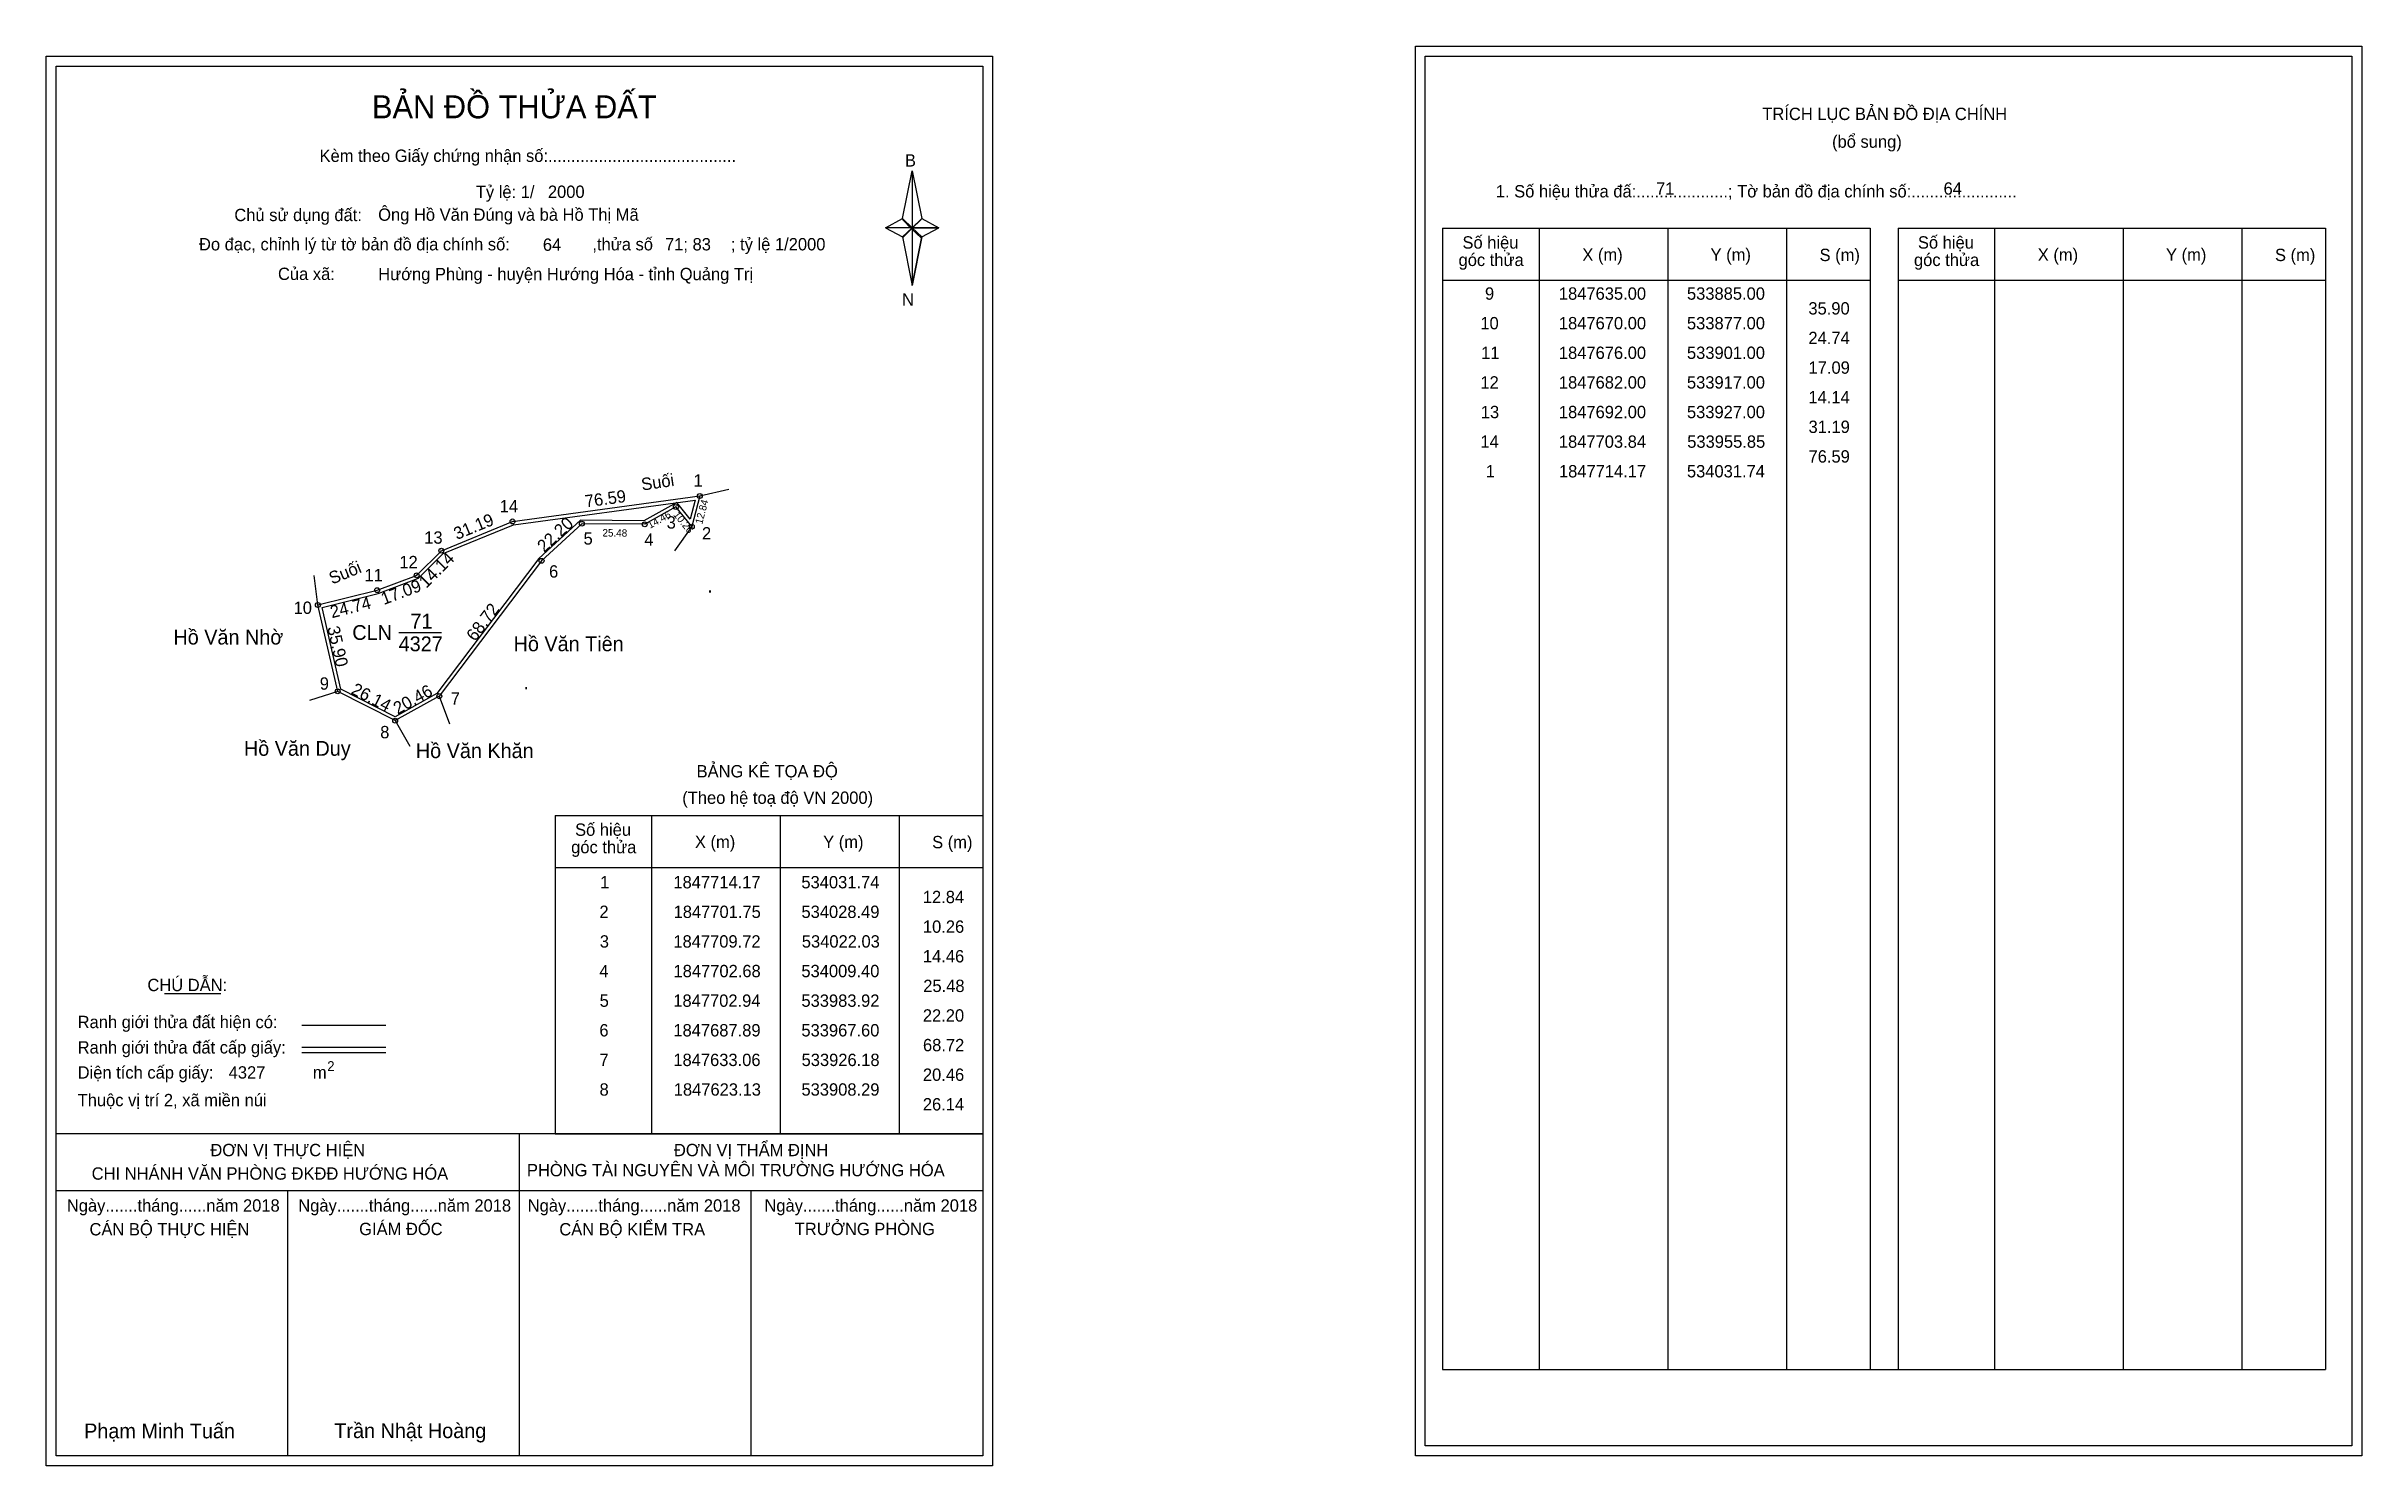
# Model space of a CAD drawing. Extents: x 533767 to 534705, y 1847321 to 1847896.
import ezdxf

# ---------------------------------------------------------------- set-up
doc = ezdxf.new("R2010")
doc.units = 0
for name, color, linetype in [('Level 1', 7, 'Continuous'), ('Level 10', 7, 'Continuous'), ('Level 11', 7, 'Continuous'), ('Level 13', 7, 'Continuous'), ('Level 27', 7, 'Continuous'), ('Level 3', 7, 'Continuous'), ('Level 36', 7, 'Continuous'), ('Level 49', 7, 'Continuous'), ('Level 53', 7, 'Continuous'), ('Level 55', 7, 'Continuous'), ('Level 6', 7, 'Continuous'), ('Level 60', 7, 'Continuous'), ('Level 63', 7, 'Continuous'), ('Level 9', 7, 'Continuous')]:
    doc.layers.add(name, color=color, linetype=linetype)

msp = doc.modelspace()

# ---------------------------------------------------------------- linework, layer by layer
at = {"layer": 'Level 1'}
for p, q in [((533770.96, 1847888.38), (533770.96, 1847888.38)), ((534325.61, 1847892.38), (534325.61, 1847892.38)), ((534113.81, 1847826.61), (534117.74, 1847845.89)), ((534117.74, 1847845.89), (534117.74, 1847822.84)), ((534117.74, 1847845.89), (534121.68, 1847826.61)), ((534106.92, 1847822.84), (534113.81, 1847826.61)), ((534113.81, 1847826.61), (534117.74, 1847822.84)), ((534117.45, 1847822.41), (534113.81, 1847826.17)), ((534117.74, 1847822.84), (534113.81, 1847819.16)), ((534117.45, 1847822.41), (534113.81, 1847818.72)), ((534113.81, 1847818.72), (534117.45, 1847822.41)), ((534121.38, 1847826.17), (534117.45, 1847822.41)), ((534117.45, 1847822.41), (534121.38, 1847826.17)), ((534121.38, 1847818.72), (534117.45, 1847822.41)), ((534121.68, 1847826.61), (534117.74, 1847822.84)), ((534117.74, 1847822.84), (534117.74, 1847799.44)), ((534117.74, 1847822.84), (534128.56, 1847822.84)), ((534117.74, 1847822.84), (534121.68, 1847819.16)), ((534121.68, 1847819.16), (534128.56, 1847822.84)), ((534332.67, 1847822.67), (534505.88, 1847822.67)), ((534371.85, 1847360.14), (534371.85, 1847822.67)), ((534424, 1847360.14), (534424, 1847822.67)), ((534471.94, 1847822.67), (534471.94, 1847360.14)), ((534505.88, 1847822.67), (534505.88, 1847360.14)), ((534517.19, 1847822.67), (534690.39, 1847822.67)), ((534556.37, 1847360.14), (534556.37, 1847822.67)), ((534608.51, 1847360.14), (534608.51, 1847822.67)), ((534656.46, 1847822.67), (534656.46, 1847360.14)), ((534690.39, 1847822.67), (534690.39, 1847360.14)), ((534113.81, 1847819.16), (534117.74, 1847799.44)), ((534121.68, 1847819.16), (534117.74, 1847799.44)), ((534332.67, 1847801.61), (534505.88, 1847801.61)), ((534517.19, 1847801.61), (534690.39, 1847801.61)), ((533973.15, 1847584.72), (534146.35, 1847584.72)), ((534012.33, 1847455.67), (534012.33, 1847584.72)), ((534064.47, 1847455.67), (534064.47, 1847584.72)), ((534112.42, 1847584.72), (534112.42, 1847455.67)), ((533973.15, 1847563.67), (534146.35, 1847563.67)), ((533814.8, 1847512.51), (533837.6, 1847512.51)), ((533870.53, 1847499.7), (533904.55, 1847499.7)), ((533870.53, 1847490.8), (533904.55, 1847490.8)), ((533870.53, 1847488.61), (533904.55, 1847488.61)), ((533984.62, 1847455.67), (533770.96, 1847455.67)), ((534146.35, 1847455.67), (533936.67, 1847455.67)), ((533958.66, 1847325.23), (533958.66, 1847455.67)), ((533973.15, 1847455.67), (534146.35, 1847455.67)), ((534146.36, 1847432.57), (533770.96, 1847432.57)), ((533864.81, 1847325.23), (533864.81, 1847432.57)), ((534052.51, 1847325.23), (534052.51, 1847432.57)), ((534332.67, 1847360.14), (534690.39, 1847360.14)), ((534146.35, 1847325.23), (534146.35, 1847325.23)), ((534701.01, 1847329.23), (534701.01, 1847329.23))]:
    msp.add_line(p, q, dxfattribs=at)
for points in [[(534113.81, 1847826.61), (534117.74, 1847845.89), (534117.74, 1847822.84)], [(534106.92, 1847822.84), (534113.81, 1847819.16), (534117.74, 1847822.84)], [(534117.74, 1847822.84), (534121.68, 1847826.61), (534128.56, 1847822.84)], [(534117.74, 1847822.84), (534117.74, 1847799.44), (534121.68, 1847819.16)]]:
    msp.add_lwpolyline(points, close=True, dxfattribs=at)
at = {"layer": 'Level 10'}
for p, q in [((533955.85, 1847703.84), (534031.74, 1847714.17)), ((533927, 1847692), (533955.85, 1847703.84)), ((533983.92, 1847702.94), (533967.6, 1847687.89)), ((534009.4, 1847702.68), (533983.92, 1847702.94)), ((533967.6, 1847687.89), (533926.18, 1847633.06)), ((533926.18, 1847633.06), (533908.29, 1847623.13))]:
    msp.add_line(p, q, dxfattribs=at)
for points in [[(534031.74, 1847714.17), (534028.49, 1847701.75), (534022.03, 1847709.72), (534009.4, 1847702.68), (533983.92, 1847702.94), (533967.6, 1847687.89), (533926.18, 1847633.06), (533908.29, 1847623.13), (533885, 1847635), (533877, 1847670), (533901, 1847676), (533917, 1847682), (533927, 1847692), (533955.85, 1847703.84)], [(534029.86, 1847712.5), (534027.84, 1847704.78), (534022.38, 1847711.52), (534009.04, 1847704.08), (533983.38, 1847704.35), (533966.56, 1847688.83), (533925.24, 1847634.14), (533908.26, 1847624.72), (533886.22, 1847635.95), (533878.67, 1847668.97), (533901.42, 1847674.66), (533917.78, 1847680.8), (533927.79, 1847690.81), (533956.22, 1847702.48)]]:
    msp.add_lwpolyline(points, close=True, dxfattribs=at)
at = {"layer": 'Level 11'}
for centre in [(534022.03, 1847709.72), (534031.74, 1847714.17), (534031.74, 1847714.17), (533955.85, 1847703.84), (533983.92, 1847702.94), (534009.4, 1847702.68), (534028.49, 1847701.75), (533927, 1847692), (533967.6, 1847687.89), (533917, 1847682), (533877, 1847670), (533901, 1847676), (533885, 1847635), (533926.18, 1847633.06), (533908.29, 1847623.13)]:
    msp.add_circle(centre, 1, dxfattribs=at)
at = {"layer": 'Level 27'}
for p, q in [((534031.74, 1847714.17), (534043.43, 1847716.89)), ((534028.49, 1847701.75), (534021.49, 1847692)), ((533877, 1847670), (533875.43, 1847681.9)), ((533885, 1847635), (533873.58, 1847631.33)), ((533926.18, 1847633.06), (533930.25, 1847621.77)), ((533908.29, 1847623.13), (533914.26, 1847612.72))]:
    msp.add_line(p, q, dxfattribs=at)
at = {"layer": 'Level 3'}
for p, q in [((534332.67, 1847822.67), (534332.67, 1847360.14)), ((534517.19, 1847822.67), (534517.19, 1847360.14)), ((533973.15, 1847584.72), (533973.15, 1847455.67))]:
    msp.add_line(p, q, dxfattribs=at)
at = {"layer": 'Level 63'}
for points in [[(534321.61, 1847896.38), (534705.01, 1847896.38), (534705.01, 1847325.23), (534321.61, 1847325.23)], [(533766.96, 1847892.38), (534150.36, 1847892.38), (534150.36, 1847321.23), (533766.96, 1847321.23)], [(533770.96, 1847888.38), (534146.36, 1847888.38), (534146.36, 1847325.23), (533770.96, 1847325.23)], [(534325.61, 1847892.38), (534701.01, 1847892.38), (534701.01, 1847329.23), (534325.61, 1847329.23)]]:
    msp.add_lwpolyline(points, close=True, dxfattribs=at)
at = {"layer": 'Level 9'}
msp.add_line((533909.72, 1847658.85), (533927.06, 1847658.85), dxfattribs=at)

# ---------------------------------------------------------------- texts
at = {"layer": 'Level 1'}
for s, height, p in [('BẢN ĐỒ THỬA ĐẤT', 9.3313, (533898.89, 1847867.19)), ('TRÍCH LỤC BẢN ĐỒ ĐỊA CHÍNH', 5, (534462.19, 1847866.5)), ('(bổ sung)', 5, (534490.44, 1847855.26)), ('Kèm theo Giấy chứng nhận số:.........................................', 5, (533877.66, 1847849.53)), ('B', 5, (534114.83, 1847847.65)), ('1. Số hiệu thửa đấ:....................; Tờ bản đồ địa chính số:.......................', 5, (534354.22, 1847835.14)), ('Chủ sử dụng đất:', 5, (533843.14, 1847825.54)), ('Đo đạc, chỉnh lý từ tờ bản đồ địa chính số:                  ,thửa số                 ; tỷ lệ 1/2000', 5, (533828.82, 1847813.68)), ('Số hiệu', 5, (534340.7, 1847814.4)), ('Số hiệu', 5, (534525.22, 1847814.4)), ('góc thửa', 5, (534339.12, 1847807.34)), ('X (m)', 5, (534389.27, 1847809.45)), ('Y (m)', 5, (534441.22, 1847809.45)), ('S (m)', 5, (534485.38, 1847809.35)), ('góc thửa', 5, (534523.63, 1847807.34)), ('X (m)', 5, (534573.78, 1847809.45)), ('Y (m)', 5, (534625.74, 1847809.45)), ('S (m)', 5, (534669.89, 1847809.35)), ('Của xã:', 5, (533860.82, 1847801.68)), ('N', 5, (534113.63, 1847791.31)), ('BẢNG KÊ TỌA ĐỘ', 5, (534030.42, 1847600.13)), ('(Theo hệ toạ độ VN 2000)', 5, (534024.61, 1847589.41)), ('Số hiệu', 5, (533981.18, 1847576.46)), ('X (m)', 5, (534029.74, 1847571.51)), ('Y (m)', 5, (534081.7, 1847571.51)), ('S (m)', 5, (534125.85, 1847571.41)), ('góc thửa', 5, (533979.6, 1847569.4)), ('CHÚ DẪN:', 5, (533807.92, 1847513.52)), ('Ranh giới thửa đất hiện có:', 5, (533779.66, 1847498.52)), ('Ranh giới thửa đất cấp giấy:', 5, (533779.66, 1847488.24)), ('Diện tích cấp giấy:', 5, (533779.66, 1847478.08)), ('m', 5, (533874.97, 1847478.12)), ('2', 4, (533880.76, 1847481.14)), ('Thuộc vị trí 2, xã miền núi', 5, (533779.66, 1847466.88)), ('ĐƠN VỊ THỰC HIỆN', 5, (533833.43, 1847446.64)), ('PHÒNG TÀI NGUYÊN VÀ MÔI TRƯỜNG HƯỚNG HÓA', 5, (533961.68, 1847438.5)), ('ĐƠN VỊ THẨM ĐỊNH', 5, (534021.23, 1847446.64)), ('CHI NHÁNH VĂN PHÒNG ĐKĐĐ HƯỚNG HÓA', 5, (533785.34, 1847437.12)), ('Ngày.......tháng......năm 2018', 5, (533775.29, 1847424.17)), ('Ngày.......tháng......năm 2018', 5, (533869.04, 1847424.17)), ('Ngày.......tháng......năm 2018', 5, (533961.99, 1847424.17)), ('Ngày.......tháng......năm 2018', 5, (534057.9, 1847424.17)), ('CÁN BỘ THỰC HIỆN', 5, (533784.46, 1847414.54)), ('GIÁM ĐỐC', 5, (533893.72, 1847414.66)), ('CÁN BỘ KIỂM TRA', 5, (533974.8, 1847414.54)), ('TRƯỞNG PHÒNG', 5, (534070.18, 1847414.66)), ('Phạm Minh Tuấn', 6, (533782.28, 1847332.31)), ('Trần Nhật Hoàng', 6, (533883.66, 1847332.41))]:
    msp.add_text(s, height=height, dxfattribs=at).set_placement(p)
at = {"layer": 'Level 11'}
msp.add_text('Tỷ lệ: 1/', height=5, dxfattribs=at).set_placement((533940.97, 1847834.9))
at = {"layer": 'Level 13'}
for s, p in [('CLN', (533890.93, 1847655.85)), ('71', (533914.5, 1847660.45)), ('4327', (533909.72, 1847651.25))]:
    msp.add_text(s, height=6, dxfattribs=at).set_placement(p)
at = {"layer": 'Level 36'}
for p in [(534034.72, 1847675.02), (533960.24, 1847635.78)]:
    msp.add_text('.', height=6, dxfattribs=at).set_placement(p)
at = {"layer": 'Level 49'}
for s, height, rotation, p in [('76.59', 5, 7.75135, (533985.5, 1847709.49)), ('Suối', 5, 8.31318, (534008.37, 1847716.34)), ('31.19', 5, 22.31318, (533933.28, 1847696.3)), ('14.46', 3, 29.13543, (534011.57, 1847700.83)), ('10.26', 3, 309.02613, (534020.81, 1847706.47)), ('12.84', 3, 75.33594, (534032.69, 1847702.53)), ('22.20', 5, 42.68167, (533968.66, 1847691.05)), ('25.48', 3, 359.41537, (533992.26, 1847697.75)), ('Suối', 5, 22.31318, (533882.73, 1847678.25)), ('14.14', 5, 45, (533920.88, 1847676.55)), ('17.09', 5, 20.55605, (533903.68, 1847669.96)), ('24.74', 5, 14.03624, (533882.66, 1847664.61)), ('68.72', 5, 52.93166, (533940.7, 1847654.93)), ('35.90', 5, 282.875, (533880.74, 1847660.83)), ('26.14', 5, 332.99384, (533890.08, 1847634.21)), ('20.46', 5, 29.03285, (533909.32, 1847625.53))]:
    msp.add_text(s, height=height, rotation=rotation, dxfattribs=at).set_placement(p)
at = {"layer": 'Level 53'}
for s, p in [('9', (534349.82, 1847793.69)), ('1847635.00', (534379.76, 1847793.69)), ('533885.00', (534431.65, 1847793.69)), ('35.90', (534480.85, 1847787.69)), ('10', (534347.95, 1847781.69)), ('1847670.00', (534379.76, 1847781.69)), ('533877.00', (534431.65, 1847781.69)), ('11', (534348.27, 1847769.69)), ('1847676.00', (534379.76, 1847769.69)), ('533901.00', (534431.65, 1847769.69)), ('24.74', (534480.85, 1847775.69)), ('17.09', (534480.91, 1847763.69)), ('12', (534347.97, 1847757.69)), ('1847682.00', (534379.76, 1847757.69)), ('533917.00', (534431.65, 1847757.69)), ('14.14', (534480.85, 1847751.69)), ('13', (534348.13, 1847745.69)), ('1847692.00', (534379.76, 1847745.69)), ('533927.00', (534431.65, 1847745.69)), ('31.19', (534480.91, 1847739.69)), ('14', (534347.95, 1847733.69)), ('1847703.84', (534379.75, 1847733.69)), ('533955.85', (534431.76, 1847733.69)), ('1', (534350.12, 1847721.69)), ('1847714.17', (534379.79, 1847721.69)), ('534031.74', (534431.64, 1847721.69)), ('76.59', (534480.91, 1847727.69)), ('1', (533991.35, 1847555.17)), ('1847714.17', (534021.02, 1847555.17)), ('534031.74', (534072.87, 1847555.17)), ('2', (533991.05, 1847543.17)), ('1847701.75', (534021.1, 1847543.17)), ('534028.49', (534072.9, 1847543.17)), ('12.84', (534122.07, 1847549.17)), ('10.26', (534122.1, 1847537.17)), ('3', (533991.2, 1847531.17)), ('1847709.72', (534021.01, 1847531.17)), ('534022.03', (534073.05, 1847531.17)), ('14.46', (534122.1, 1847525.17)), ('4', (533991.02, 1847519.17)), ('1847702.68', (534021.07, 1847519.17)), ('534009.40', (534072.87, 1847519.17)), ('5', (533991.14, 1847507.17)), ('1847702.94', (534020.98, 1847507.17)), ('533983.92', (534072.89, 1847507.17)), ('25.48', (534122.24, 1847513.17)), ('22.20', (534122.08, 1847501.17)), ('6', (533991.03, 1847495.17)), ('1847687.89', (534021.01, 1847495.17)), ('533967.60', (534072.87, 1847495.17)), ('68.72', (534122.13, 1847489.17)), ('7', (533991.06, 1847483.17)), ('1847633.06', (534021, 1847483.17)), ('533926.18', (534072.95, 1847483.17)), ('20.46', (534122.1, 1847477.17)), ('8', (533991.1, 1847471.17)), ('1847623.13', (534021.16, 1847471.17)), ('533908.29', (534072.9, 1847471.17)), ('26.14', (534122.07, 1847465.17))]:
    msp.add_text(s, height=5, dxfattribs=at).set_placement(p)
at = {"layer": 'Level 55'}
for s, height, p in [('3', 0.8, (534021.78, 1847709.72)), ('0', 0.22, (534021.95, 1847709.5)), ('0', 0.22, (534021.95, 1847709.5)), ('1', 0.8, (534031.52, 1847714.17)), ('0', 0.22, (534031.66, 1847713.95)), ('0', 0.22, (534031.66, 1847713.95)), ('14', 0.8, (533955.28, 1847703.84)), ('5', 0.8, (533983.66, 1847702.94)), ('0', 0.22, (533983.84, 1847702.72)), ('0', 0.22, (533983.84, 1847702.72)), ('4', 0.8, (534009.12, 1847702.68)), ('0', 0.22, (534009.32, 1847702.46)), ('0', 0.22, (534009.32, 1847702.46)), ('2', 0.8, (534028.22, 1847701.75)), ('0', 0.22, (534028.41, 1847701.53)), ('0', 0.22, (534028.41, 1847701.53)), ('0', 0.22, (534028.41, 1847701.53)), ('0', 0.22, (534028.41, 1847701.53)), ('13', 0.8, (533926.46, 1847692)), ('6', 0.8, (533967.33, 1847687.89)), ('0', 0.22, (533967.52, 1847687.67)), ('0', 0.22, (533967.52, 1847687.67)), ('12', 0.8, (533916.43, 1847682)), ('10', 0.8, (533876.43, 1847670)), ('131', 0.22, (533876.78, 1847669.78)), ('11', 0.8, (533900.48, 1847676)), ('9', 0.8, (533884.73, 1847635)), ('131', 0.22, (533884.78, 1847634.78)), ('0', 0.22, (533884.92, 1847634.78)), ('7', 0.8, (533925.91, 1847633.06)), ('86', 0.22, (533926.02, 1847632.84)), ('0', 0.22, (533926.1, 1847632.84)), ('0', 0.22, (533926.1, 1847632.84)), ('8', 0.8, (533908.03, 1847623.13)), ('86', 0.22, (533908.13, 1847622.91)), ('0', 0.22, (533908.21, 1847622.91))]:
    msp.add_text(s, height=height, dxfattribs=at).set_placement(p)
at = {"layer": 'Level 6'}
for s, p in [('2000', (533970.17, 1847834.94)), ('71', (534419.12, 1847836.22)), ('64', (534535.61, 1847836.26)), ('Ông Hồ Văn Đúng và bà Hồ Thị Mã', (533901.41, 1847825.68)), ('64', (533968.14, 1847813.5)), ('71; 83', (534017.63, 1847813.66)), ('Hướng Phùng - huyện Hướng Hóa - tỉnh Quảng Trị', (533901.43, 1847801.6)), ('4327', (533840.84, 1847478.09))]:
    msp.add_text(s, height=5, dxfattribs=at).set_placement(p)
at = {"layer": 'Level 60'}
for s, p in [('Hồ Văn Nhờ', (533818.46, 1847653.98)), ('Hồ Văn Tiên', (533956.28, 1847651.26)), ('Hồ Văn Duy', (533847.02, 1847608.89)), ('Hồ Văn Khăn', (533916.67, 1847607.95))]:
    msp.add_text(s, height=6, dxfattribs=at).set_placement(p)
at = {"layer": 'Level 9'}
for s, p in [('1', (534029.19, 1847717.96)), ('14', (533950.62, 1847707.52)), ('13', (533920.07, 1847694.83)), ('5', (533984.62, 1847694.47)), ('4', (534009.26, 1847693.98)), ('3', (534018.3, 1847700.94)), ('2', (534032.59, 1847696.53)), ('12', (533909.99, 1847684.88)), ('11', (533895.86, 1847679.61)), ('6', (533970.64, 1847681.09)), ('10', (533867.14, 1847666.37)), ('9', (533877.75, 1847635.67)), ('7', (533930.83, 1847629.6)), ('8', (533902.24, 1847615.99))]:
    msp.add_text(s, height=5, dxfattribs=at).set_placement(p)

doc.saveas('drawing.dxf')
